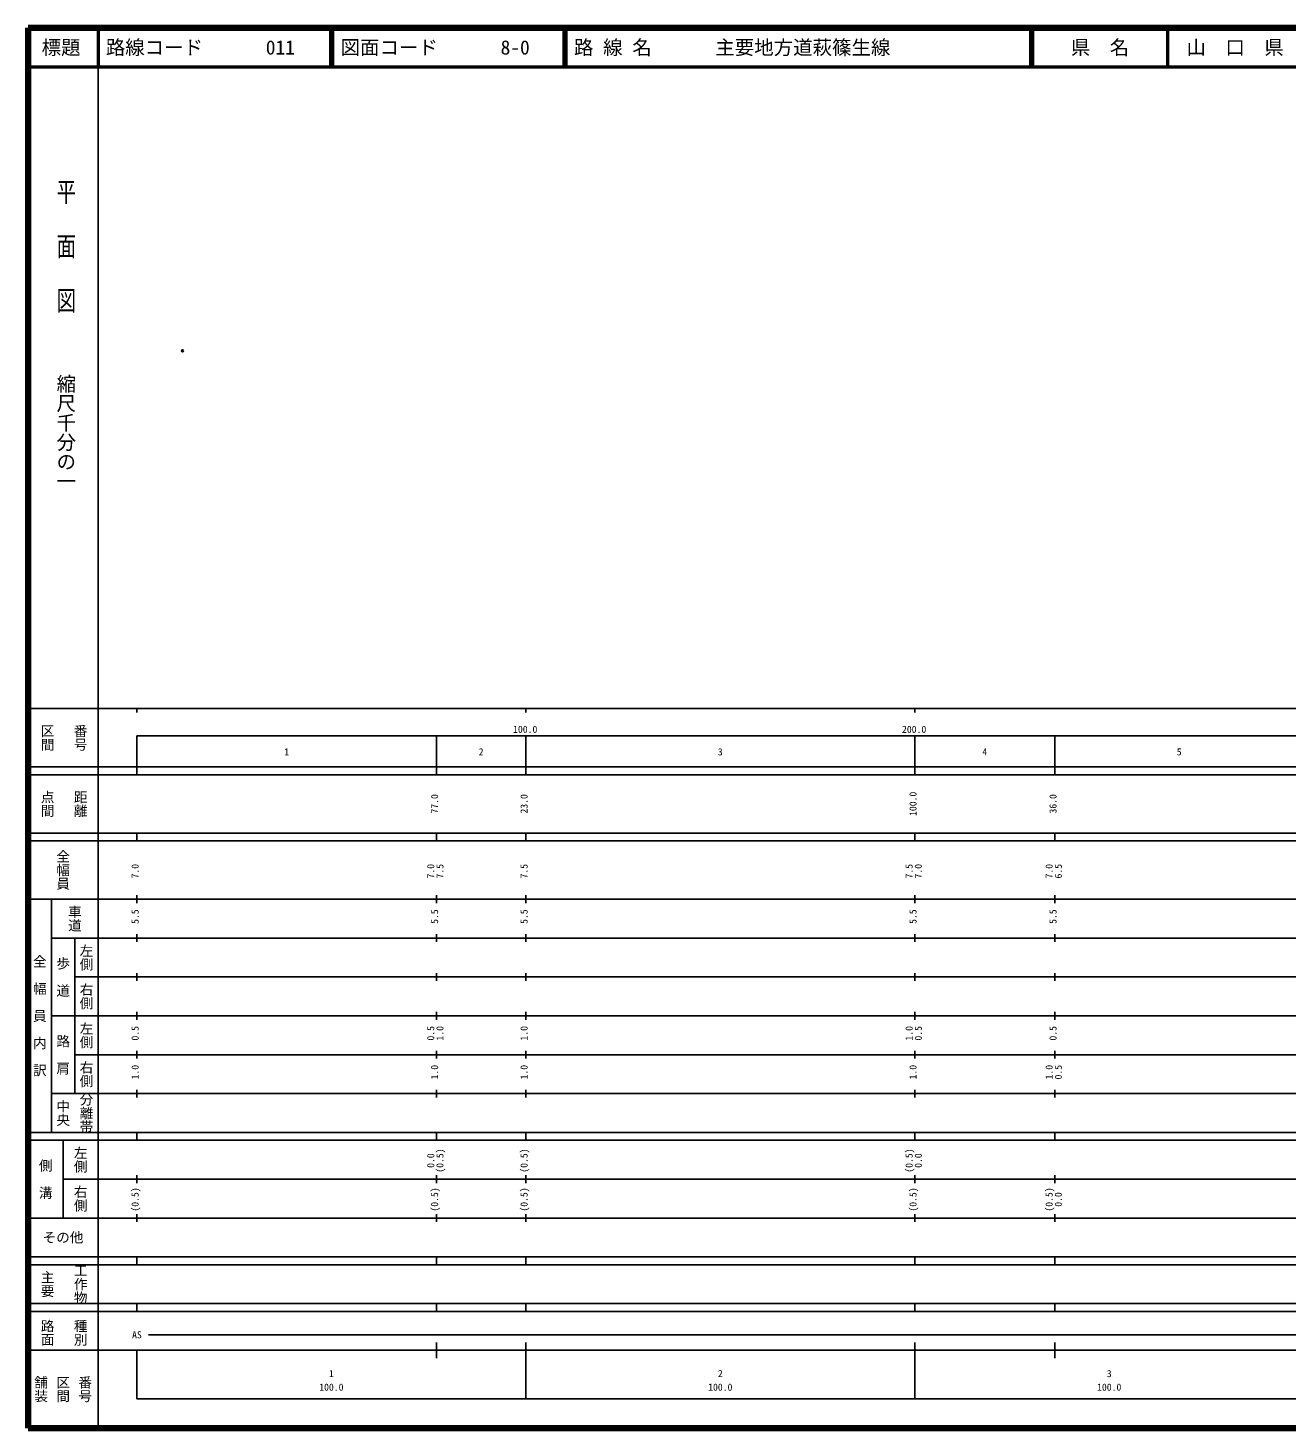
# Model space of a CAD drawing. Units: millimetres on the paper. Extents: x 40 to 680, y 20 to 380.
# Drawn here: x 40 to 363.7, y 20 to 380 of the extents above; entities that cross this region are included whole.
import ezdxf
from ezdxf.enums import TextEntityAlignment as Align

# ---------------------------------------------------------------- set-up
doc = ezdxf.new("R2010")
doc.units = ezdxf.units.MM
doc.header["$PDMODE"] = 32
doc.header["$PDSIZE"] = 0.5
doc.layers.add('M-OTRS', color=6, linetype='Continuous')
doc.layers.add('M-TTL-TXT', color=7, linetype='Continuous')
for name, color, linetype, lineweight in [('M-TTL', 2, 'Continuous', 140), ('M-TTL-BAND', 7, 'Continuous', 25), ('M-TTL-LINE', 7, 'Continuous', 50)]:
    doc.layers.add(name, color=color, linetype=linetype, lineweight=lineweight)
doc.styles.add('@ＭＳ ゴシック', font='')
doc.styles.add('ＭＳ ゴシック', font='')
doc.styles.get('@ＭＳ ゴシック').set_extended_font_data('@MS Gothic')
doc.styles.get('ＭＳ ゴシック').set_extended_font_data('MS Gothic')

msp = doc.modelspace()

# ---------------------------------------------------------------- linework, layer by layer
at = {"layer": 'M-OTRS'}
msp.add_point((79.72, 296.988), dxfattribs=at)
at = {"layer": 'M-TTL'}
for p, q in [((40, 380), (40, 20)), ((680, 380), (40, 380)), ((40, 20), (680, 20))]:
    msp.add_line(p, q, dxfattribs=at)
at = {"layer": 'M-TTL-BAND'}
for p, q in [((58, 370), (58, 20)), ((40, 205), (579, 205)), ((68, 205), (68, 204)), ((168, 205), (168, 204)), ((268, 205), (268, 204)), ((68, 198), (579, 198)), ((68, 198), (68, 188)), ((145, 188), (145, 198)), ((168, 188), (168, 198)), ((268, 188), (268, 198)), ((304, 188), (304, 198)), ((40, 190), (579, 190)), ((40, 188), (579, 188)), ((40, 173), (579, 173)), ((68, 171), (68, 173)), ((145, 171), (145, 173)), ((168, 171), (168, 173)), ((268, 171), (268, 173)), ((304, 171), (304, 173)), ((40, 171), (579, 171)), ((40, 156), (579, 156)), ((46, 96), (46, 156)), ((68, 155), (68, 157)), ((145, 155), (145, 157)), ((168, 155), (168, 157)), ((268, 155), (268, 157)), ((304, 155), (304, 157)), ((46, 146), (579, 146)), ((52, 146), (52, 106)), ((68, 145), (68, 147)), ((145, 145), (145, 147)), ((168, 145), (168, 147)), ((268, 145), (268, 147)), ((304, 145), (304, 147)), ((68, 135), (68, 137)), ((145, 135), (145, 137)), ((168, 135), (168, 137)), ((268, 135), (268, 137)), ((304, 135), (304, 137)), ((52, 136), (579, 136)), ((46, 126), (579, 126)), ((68, 125), (68, 127)), ((145, 125), (145, 127)), ((168, 125), (168, 127)), ((268, 125), (268, 127)), ((304, 125), (304, 127)), ((52, 116), (579, 116)), ((68, 115), (68, 117)), ((145, 115), (145, 117)), ((168, 115), (168, 117)), ((268, 115), (268, 117)), ((304, 115), (304, 117)), ((46, 106), (579, 106)), ((68, 105), (68, 107)), ((145, 105), (145, 107)), ((168, 105), (168, 107)), ((268, 105), (268, 107)), ((304, 105), (304, 107)), ((40, 96), (579, 96)), ((40, 94), (579, 94)), ((49, 94), (49, 74)), ((68, 94), (68, 96)), ((145, 94), (145, 96)), ((168, 94), (168, 96)), ((268, 94), (268, 96)), ((304, 94), (304, 96)), ((49, 84), (579, 84)), ((68, 83), (68, 85)), ((145, 83), (145, 85)), ((168, 83), (168, 85)), ((268, 83), (268, 85)), ((304, 83), (304, 85)), ((40, 74), (579, 74)), ((68, 73), (68, 75)), ((145, 73), (145, 75)), ((168, 73), (168, 75)), ((268, 73), (268, 75)), ((304, 73), (304, 75)), ((40, 64), (579, 64)), ((40, 62), (579, 62)), ((68, 62), (68, 64)), ((145, 62), (145, 64)), ((168, 62), (168, 64)), ((268, 62), (268, 64)), ((304, 62), (304, 64)), ((40, 52), (579, 52)), ((68, 50), (68, 52)), ((145, 50), (145, 52)), ((168, 50), (168, 52)), ((268, 50), (268, 52)), ((304, 50), (304, 52)), ((40, 50), (579, 50)), ((71, 44), (565, 44)), ((40, 40), (579, 40)), ((68, 40), (68, 27.5)), ((145, 38), (145, 42)), ((168, 27.5), (168, 42)), ((268, 27.5), (268, 42)), ((304, 38), (304, 42)), ((68, 27.5), (579, 27.5))]:
    msp.add_line(p, q, dxfattribs=at)
at = {"layer": 'M-TTL-LINE'}
for p, q in [((58, 380), (58, 370)), ((117.75, 380), (117.75, 370)), ((118.25, 380), (118.25, 370)), ((177.75, 380), (177.75, 370)), ((178.25, 380), (178.25, 370)), ((297.75, 380), (297.75, 370)), ((298.25, 380), (298.25, 370)), ((333, 380), (333, 370)), ((40, 370), (680, 370))]:
    msp.add_line(p, q, dxfattribs=at)

# ---------------------------------------------------------------- texts
at = {"layer": 'M-TTL-BAND', "style": '@ＭＳ ゴシック', "width": 1.4}
msp.add_text('平  面  図', height=3.666, rotation=270, dxfattribs=at).set_placement((49.777, 306.475), align=Align.MIDDLE_RIGHT)
at = {"layer": 'M-TTL-BAND', "style": '@ＭＳ ゴシック'}
msp.add_text('縮尺千分の一', height=3.666, rotation=270, dxfattribs=at).set_placement((49.777, 261.03), align=Align.MIDDLE_RIGHT)
for s, p in [('区間', (45, 197.5)), ('番号', (53.5, 197.5)), ('点間', (45, 180.5)), ('距離', (53.5, 180.5)), ('全幅員', (49, 163.5)), ('車道', (52, 151)), ('左側', (55, 141)), ('全\u3000幅\u3000員\u3000内\u3000訳', (43, 126)), ('歩\u3000道', (49, 136)), ('右側', (55, 131)), ('左側', (55, 121)), ('路\u3000肩', (49, 116)), ('右側', (55, 111)), ('分離帯', (55, 101)), ('中央', (49, 101)), ('左側', (53.5, 89)), ('側\u3000溝', (44.5, 84)), ('右側', (53.5, 79)), ('工作物', (53.5, 57)), ('主要', (45, 57)), ('路面', (45, 44.5)), ('種別', (53.5, 44.5)), ('舗装', (43.333, 30)), ('区間', (49, 30)), ('番号', (54.667, 30))]:
    msp.add_text(s, height=2.566, rotation=270, dxfattribs=at).set_placement(p, align=Align.MIDDLE_CENTER)
at = {"layer": 'M-TTL-BAND', "style": 'ＭＳ ゴシック'}
for s, p in [('100.0', (167.844, 198.195)), ('200.0', (267.844, 198.195)), ('1', (106.5, 192.405)), ('2', (156.5, 192.405)), ('3', (218, 192.405)), ('4', (286, 192.405)), ('5', (336, 192.405)), ('AS', (68, 42.5)), ('1', (118, 32.523)), ('2', (218, 32.523)), ('3', (318, 32.523)), ('100.0', (118, 29.033)), ('100.0', (218, 29.033)), ('100.0', (318, 29.033))]:
    msp.add_text(s, height=1.833, dxfattribs=at).set_placement(p, align=Align.BOTTOM_CENTER)
for s, p in [('77.0', (146, 180.5)), ('23.0', (169, 180.5)), ('100.0', (269, 180.5)), ('36.0', (305, 180.5)), ('7.0', (69, 163.174)), ('7.0', (145, 163.174)), ('7.5', (147.37, 163.174)), ('7.5', (169, 163.174)), ('7.5', (268, 163.174)), ('7.0', (270.37, 163.174)), ('7.0', (304, 163.174)), ('6.5', (306.37, 163.174)), ('5.5', (69, 151.5)), ('5.5', (146, 151.5)), ('5.5', (169, 151.5)), ('5.5', (269, 151.5)), ('5.5', (305, 151.5)), ('0.5', (69, 121.5)), ('0.5', (145, 121.5)), ('1.0', (147.37, 121.5)), ('1.0', (169, 121.5)), ('1.0', (268, 121.5)), ('0.5', (270.37, 121.5)), ('0.5', (305, 121.5)), ('1.0', (69, 111.5)), ('1.0', (146, 111.5)), ('1.0', (169, 111.5)), ('1.0', (269, 111.5)), ('1.0', (304, 111.5)), ('0.5', (306.37, 111.5)), ('0.0', (145, 88.764)), ('(0.5)', (147.37, 88.764)), ('(0.5)', (169, 88.764)), ('(0.5)', (268, 88.764)), ('0.0', (270.37, 88.764)), ('(0.5)', (69, 78.764)), ('(0.5)', (146, 78.764)), ('(0.5)', (169, 78.764)), ('(0.5)', (269, 78.764)), ('(0.5)', (304, 78.764)), ('0.0', (306.37, 78.764))]:
    msp.add_text(s, height=1.833, rotation=90, dxfattribs=at).set_placement(p, align=Align.BOTTOM_CENTER)
msp.add_text('その他', height=2.566, dxfattribs=at).set_placement((49, 69), align=Align.MIDDLE_CENTER)
at = {"layer": 'M-TTL-TXT', "style": 'ＭＳ ゴシック'}
for s, p in [('標題', (48.5, 375)), ('県\u3000名', (315.625, 375)), ('山\u3000口\u3000県', (350.375, 375))]:
    msp.add_text(s, height=3.666, dxfattribs=at).set_placement(p, align=Align.MIDDLE_CENTER)
for s, p in [('路線コード', (60, 375)), ('011', (101.142, 375)), ('図面コード', (120.38, 375)), ('8-0', (161.521, 375)), ('路 線 名', (180.38, 375)), ('主要地方道萩篠生線', (216.734, 375))]:
    msp.add_text(s, height=3.666, dxfattribs=at).set_placement(p, align=Align.MIDDLE_LEFT)

doc.saveas('drawing.dxf')
